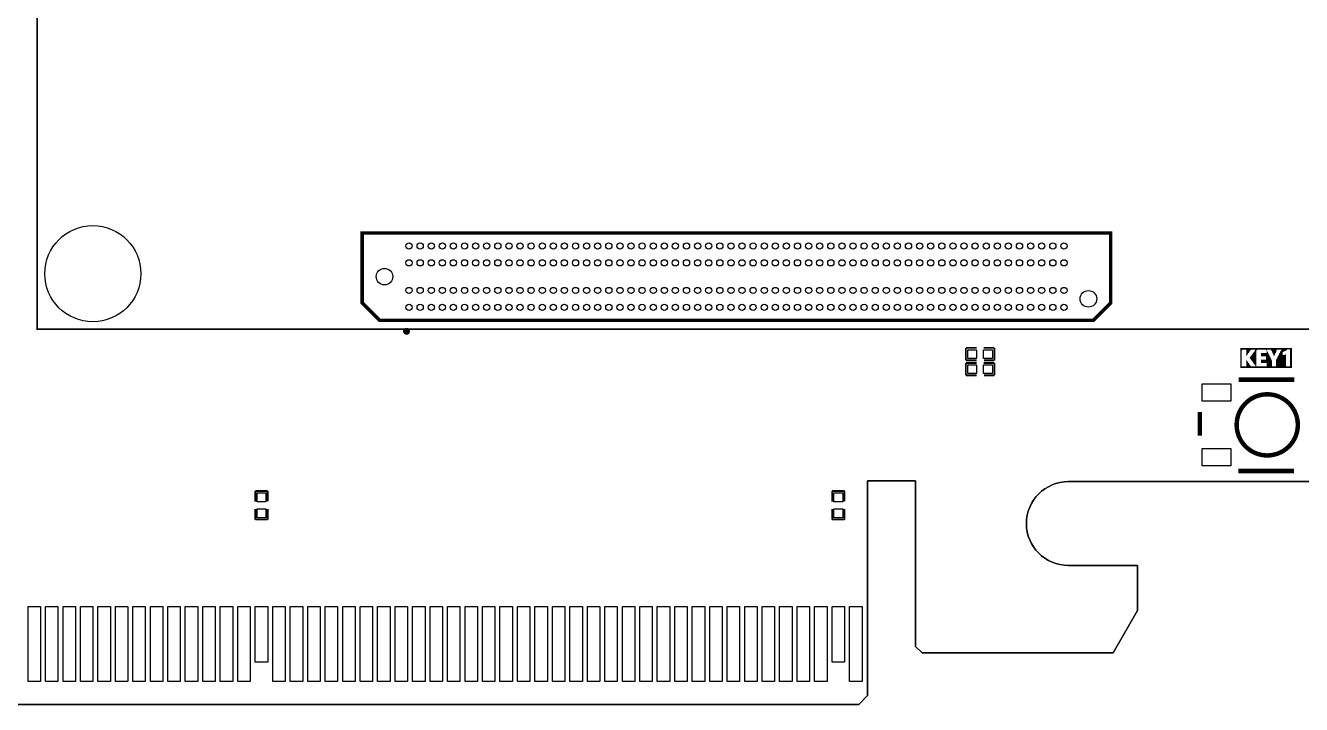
# Model space of a CAD drawing. Extents: x -92 to 136, y -31 to 80.
# Drawn here: x -10.6 to 62.4, y -31.3 to 7.5 of the extents above; entities that cross this region are included whole.
import ezdxf

# ---------------------------------------------------------------- set-up
doc = ezdxf.new("R2010")
doc.units = 0
for name, color, linetype in [('BG_OUTLINE', 254, 'CONTINUOUS'), ('BG_SILKSCREEN_TOP', 85, 'CONTINUOUS'), ('PG_SILKSCREEN_TOP', 85, 'CONTINUOUS'), ('PIN_TOP', 1, 'CONTINUOUS')]:
    doc.layers.add(name, color=color, linetype=linetype)

msp = doc.modelspace()

# ---------------------------------------------------------------- linework, layer by layer
at = {"layer": 'BG_OUTLINE'}
for points in [[(-33.16224, -31.3309), (37.0459, -31.3309), (37.5539, -30.8229), (37.5539, -18.53438), (40.2971, -18.53438), (40.2971, -28.00858), (40.66794, -28.37942), (51.6001, -28.37942), (52.9971, -25.9588), (52.9971, -23.37562), (49.0347, -23.37562, -0.999788), (49.0347, -18.5801), (98.22688, -18.5801), (130.23596, -18.5801), (134.0485, -18.5801), (134.0485, 79.8195), (130.23596, 79.8195), (98.22688, 79.8195), (-91.76512, 79.8195)], [(49.0347, -18.5801, 0.999788), (49.0347, -23.37562)]]:
    msp.add_lwpolyline(points, format="xyb", dxfattribs=at)
for points in [[(37.5539, -18.53438), (37.5539, -30.8229)], [(40.2971, -18.53438), (37.5539, -18.53438)], [(40.2971, -28.00858), (40.2971, -18.53438)], [(98.22688, -18.5801), (49.0347, -18.5801)], [(49.0347, -23.37562), (52.9971, -23.37562)], [(52.9971, -23.37562), (52.9971, -25.9588)], [(52.9971, -25.9588), (51.6001, -28.37942)], [(40.66794, -28.37942), (40.2971, -28.00858)], [(51.6001, -28.37942), (40.66794, -28.37942)], [(37.0459, -31.3309), (-33.16224, -31.3309)], [(37.5539, -30.8229), (37.0459, -31.3309)]]:
    msp.add_lwpolyline(points, dxfattribs=at)
at = {"layer": 'BG_SILKSCREEN_TOP'}
for points, const_width in [([(70.050406, 70.142354), (-9.949688, 70.142354), (-9.949688, -9.85774), (70.050406, -9.85774), (70.050406, 70.142354)], 0.100076), ([(58.87974, -10.9474), (61.82614, -10.9474)], 0.0254), ([(58.87974, -10.9728), (61.82614, -10.9728)], 0.0254), ([(58.87974, -10.9982), (61.82614, -10.9982)], 0.0254), ([(58.87974, -11.0236), (61.57214, -11.0236)], 0.0254), ([(58.87974, -11.049), (58.98134, -11.049)], 0.0254), ([(58.87974, -11.0744), (58.95594, -11.0744)], 0.0254), ([(58.87974, -11.0998), (58.95594, -11.0998)], 0.0254), ([(58.87974, -11.1252), (58.95594, -11.1252)], 0.0254), ([(58.87974, -11.1506), (58.95594, -11.1506)], 0.0254), ([(58.87974, -11.176), (58.95594, -11.176)], 0.0254), ([(58.87974, -11.2014), (58.95594, -11.2014)], 0.0254), ([(58.87974, -11.2268), (58.95594, -11.2268)], 0.0254), ([(58.87974, -11.2522), (58.95594, -11.2522)], 0.0254), ([(58.87974, -11.2776), (58.95594, -11.2776)], 0.0254), ([(58.87974, -11.303), (58.95594, -11.303)], 0.0254), ([(58.87974, -11.3284), (58.95594, -11.3284)], 0.0254), ([(58.87974, -11.3538), (58.95594, -11.3538)], 0.0254), ([(58.87974, -11.3792), (58.95594, -11.3792)], 0.0254), ([(58.87974, -11.4046), (58.95594, -11.4046)], 0.0254), ([(58.87974, -11.43), (58.95594, -11.43)], 0.0254), ([(58.87974, -11.4554), (58.95594, -11.4554)], 0.0254), ([(58.87974, -11.4808), (58.95594, -11.4808)], 0.0254), ([(58.87974, -11.5062), (58.95594, -11.5062)], 0.0254), ([(58.87974, -11.5316), (58.95594, -11.5316)], 0.0254), ([(58.87974, -11.557), (58.95594, -11.557)], 0.0254), ([(58.87974, -11.5824), (58.95594, -11.5824)], 0.0254), ([(58.87974, -11.6078), (58.95594, -11.6078)], 0.0254), ([(58.87974, -11.6332), (58.95594, -11.6332)], 0.0254), ([(58.87974, -11.6586), (58.95594, -11.6586)], 0.0254), ([(58.87974, -11.684), (58.95594, -11.684)], 0.0254), ([(59.20994, -11.049), (59.46394, -11.049)], 0.0254), ([(59.20994, -11.0744), (59.43854, -11.0744)], 0.0254), ([(59.20994, -11.0998), (59.41314, -11.0998)], 0.0254), ([(59.20994, -11.1252), (59.41314, -11.1252)], 0.0254), ([(59.20994, -11.1506), (59.38774, -11.1506)], 0.0254), ([(59.20994, -11.176), (59.36234, -11.176)], 0.0254), ([(59.20994, -11.2014), (59.36234, -11.2014)], 0.0254), ([(59.20994, -11.2268), (59.33694, -11.2268)], 0.0254), ([(59.20994, -11.2522), (59.31154, -11.2522)], 0.0254), ([(59.20994, -11.2776), (59.31154, -11.2776)], 0.0254), ([(59.20994, -11.303), (59.28614, -11.303)], 0.0254), ([(59.20994, -11.3284), (59.26074, -11.3284)], 0.0254), ([(59.20994, -11.3538), (59.26074, -11.3538)], 0.0254), ([(59.20994, -11.3792), (59.23534, -11.3792)], 0.0254), ([(59.20994, -11.6332), (59.23534, -11.6332)], 0.0254), ([(59.20994, -11.6586), (59.26074, -11.6586)], 0.0254), ([(59.20994, -11.684), (59.26074, -11.684)], 0.0254), ([(59.41314, -11.4808), (59.79414, -11.4808)], 0.0254), ([(59.41314, -11.5062), (59.79414, -11.5062)], 0.0254), ([(59.43854, -11.43), (59.79414, -11.43)], 0.0254), ([(59.43854, -11.4554), (59.79414, -11.4554)], 0.0254), ([(59.43854, -11.5316), (59.79414, -11.5316)], 0.0254), ([(59.43854, -11.557), (59.79414, -11.557)], 0.0254), ([(59.46394, -11.4046), (59.79414, -11.4046)], 0.0254), ([(59.46394, -11.5824), (59.79414, -11.5824)], 0.0254), ([(59.48934, -11.3792), (59.79414, -11.3792)], 0.0254), ([(59.48934, -11.6078), (59.79414, -11.6078)], 0.0254), ([(59.51474, -11.3284), (59.79414, -11.3284)], 0.0254), ([(59.51474, -11.3538), (59.79414, -11.3538)], 0.0254), ([(59.51474, -11.6332), (59.79414, -11.6332)], 0.0254), ([(59.51474, -11.6586), (59.79414, -11.6586)], 0.0254), ([(59.54014, -11.303), (59.79414, -11.303)], 0.0254), ([(59.54014, -11.684), (59.79414, -11.684)], 0.0254), ([(59.56554, -11.2776), (59.79414, -11.2776)], 0.0254), ([(59.59094, -11.2268), (59.79414, -11.2268)], 0.0254), ([(59.59094, -11.2522), (59.79414, -11.2522)], 0.0254), ([(59.61634, -11.2014), (59.79414, -11.2014)], 0.0254), ([(59.64174, -11.176), (59.79414, -11.176)], 0.0254), ([(59.66714, -11.1252), (59.79414, -11.1252)], 0.0254), ([(59.66714, -11.1506), (59.79414, -11.1506)], 0.0254), ([(59.69254, -11.0998), (59.79414, -11.0998)], 0.0254), ([(59.71794, -11.049), (59.81954, -11.049)], 0.0254), ([(59.71794, -11.0744), (59.79414, -11.0744)], 0.0254), ([(60.04814, -11.2268), (60.47994, -11.2268)], 0.0254), ([(60.04814, -11.2522), (60.47994, -11.2522)], 0.0254), ([(60.04814, -11.2776), (60.50534, -11.2776)], 0.0254), ([(60.04814, -11.303), (60.50534, -11.303)], 0.0254), ([(60.04814, -11.3284), (60.53074, -11.3284)], 0.0254), ([(60.04814, -11.3538), (60.53074, -11.3538)], 0.0254), ([(60.04814, -11.3792), (60.55614, -11.3792)], 0.0254), ([(60.04814, -11.4046), (60.55614, -11.4046)], 0.0254), ([(60.04814, -11.6078), (60.65774, -11.6078)], 0.0254), ([(60.04814, -11.6332), (60.65774, -11.6332)], 0.0254), ([(60.04814, -11.6586), (60.68314, -11.6586)], 0.0254), ([(60.04814, -11.684), (60.68314, -11.684)], 0.0254), ([(60.35294, -11.049), (60.37834, -11.049)], 0.0254), ([(60.35294, -11.43), (60.58154, -11.43)], 0.0254), ([(60.35294, -11.4554), (60.58154, -11.4554)], 0.0254), ([(60.35294, -11.4808), (60.60694, -11.4808)], 0.0254), ([(60.35294, -11.5062), (60.60694, -11.5062)], 0.0254), ([(60.35294, -11.5316), (60.63234, -11.5316)], 0.0254), ([(60.35294, -11.557), (60.63234, -11.557)], 0.0254), ([(60.35294, -11.5824), (60.65774, -11.5824)], 0.0254), ([(60.37834, -11.0744), (60.40374, -11.0744)], 0.0254), ([(60.37834, -11.0998), (60.40374, -11.0998)], 0.0254), ([(60.37834, -11.1252), (60.42914, -11.1252)], 0.0254), ([(60.37834, -11.1506), (60.42914, -11.1506)], 0.0254), ([(60.37834, -11.176), (60.45454, -11.176)], 0.0254), ([(60.37834, -11.2014), (60.45454, -11.2014)], 0.0254), ([(60.63234, -11.049), (60.96254, -11.049)], 0.0254), ([(60.65774, -11.0744), (60.96254, -11.0744)], 0.0254), ([(60.65774, -11.0998), (60.93714, -11.0998)], 0.0254), ([(60.68314, -11.1252), (60.93714, -11.1252)], 0.0254), ([(60.68314, -11.1506), (60.93714, -11.1506)], 0.0254), ([(60.70854, -11.176), (60.91174, -11.176)], 0.0254), ([(60.70854, -11.2014), (60.91174, -11.2014)], 0.0254), ([(60.73394, -11.2268), (60.88634, -11.2268)], 0.0254), ([(60.73394, -11.2522), (60.88634, -11.2522)], 0.0254), ([(60.75934, -11.2776), (60.86094, -11.2776)], 0.0254), ([(60.75934, -11.303), (60.86094, -11.303)], 0.0254), ([(60.75934, -11.3284), (60.83554, -11.3284)], 0.0254), ([(60.78474, -11.3538), (60.83554, -11.3538)], 0.0254), ([(60.78474, -11.3792), (60.81014, -11.3792)], 0.0254), ([(60.91174, -11.6332), (61.49594, -11.6332)], 0.0254), ([(60.91174, -11.6586), (61.49594, -11.6586)], 0.0254), ([(60.91174, -11.684), (61.49594, -11.684)], 0.0254), ([(60.93714, -11.5824), (61.49594, -11.5824)], 0.0254), ([(60.93714, -11.6078), (61.49594, -11.6078)], 0.0254), ([(60.96254, -11.5316), (61.49594, -11.5316)], 0.0254), ([(60.96254, -11.557), (61.49594, -11.557)], 0.0254), ([(60.98794, -11.4808), (61.49594, -11.4808)], 0.0254), ([(60.98794, -11.5062), (61.49594, -11.5062)], 0.0254), ([(61.01334, -11.43), (61.49594, -11.43)], 0.0254), ([(61.01334, -11.4554), (61.49594, -11.4554)], 0.0254), ([(61.03874, -11.3792), (61.49594, -11.3792)], 0.0254), ([(61.03874, -11.4046), (61.49594, -11.4046)], 0.0254), ([(61.06414, -11.3284), (61.29274, -11.3284)], 0.0254), ([(61.06414, -11.3538), (61.49594, -11.3538)], 0.0254), ([(61.08954, -11.2776), (61.29274, -11.2776)], 0.0254), ([(61.08954, -11.303), (61.29274, -11.303)], 0.0254), ([(61.11494, -11.2268), (61.29274, -11.2268)], 0.0254), ([(61.11494, -11.2522), (61.29274, -11.2522)], 0.0254), ([(61.14034, -11.176), (61.29274, -11.176)], 0.0254), ([(61.14034, -11.2014), (61.29274, -11.2014)], 0.0254), ([(61.16574, -11.1252), (61.39434, -11.1252)], 0.0254), ([(61.16574, -11.1506), (61.34354, -11.1506)], 0.0254), ([(61.19114, -11.0998), (61.44514, -11.0998)], 0.0254), ([(61.21654, -11.049), (61.54674, -11.049)], 0.0254), ([(61.21654, -11.0744), (61.49594, -11.0744)], 0.0254), ([(61.39434, -11.3284), (61.49594, -11.3284)], 0.0254), ([(61.44514, -11.303), (61.49594, -11.303)], 0.0254), ([(61.69914, -11.0236), (61.82614, -11.0236)], 0.0254), ([(61.72454, -11.049), (61.82614, -11.049)], 0.0254), ([(61.72454, -11.0744), (61.82614, -11.0744)], 0.0254), ([(61.72454, -11.0998), (61.82614, -11.0998)], 0.0254), ([(61.72454, -11.1252), (61.82614, -11.1252)], 0.0254), ([(61.72454, -11.1506), (61.82614, -11.1506)], 0.0254), ([(61.72454, -11.176), (61.82614, -11.176)], 0.0254), ([(61.72454, -11.2014), (61.82614, -11.2014)], 0.0254), ([(61.72454, -11.2268), (61.82614, -11.2268)], 0.0254), ([(61.72454, -11.2522), (61.82614, -11.2522)], 0.0254), ([(61.72454, -11.2776), (61.82614, -11.2776)], 0.0254), ([(61.72454, -11.303), (61.82614, -11.303)], 0.0254), ([(61.72454, -11.3284), (61.82614, -11.3284)], 0.0254), ([(61.72454, -11.3538), (61.82614, -11.3538)], 0.0254), ([(61.72454, -11.3792), (61.82614, -11.3792)], 0.0254), ([(61.72454, -11.4046), (61.82614, -11.4046)], 0.0254), ([(61.72454, -11.43), (61.82614, -11.43)], 0.0254), ([(61.72454, -11.4554), (61.82614, -11.4554)], 0.0254), ([(61.72454, -11.4808), (61.82614, -11.4808)], 0.0254), ([(61.72454, -11.5062), (61.82614, -11.5062)], 0.0254), ([(61.72454, -11.5316), (61.82614, -11.5316)], 0.0254), ([(61.72454, -11.557), (61.82614, -11.557)], 0.0254), ([(61.72454, -11.5824), (61.82614, -11.5824)], 0.0254), ([(61.72454, -11.6078), (61.82614, -11.6078)], 0.0254), ([(61.72454, -11.6332), (61.82614, -11.6332)], 0.0254), ([(61.72454, -11.6586), (61.82614, -11.6586)], 0.0254), ([(61.72454, -11.684), (61.82614, -11.684)], 0.0254), ([(58.87974, -11.7094), (58.95594, -11.7094)], 0.0254), ([(58.87974, -11.7348), (58.95594, -11.7348)], 0.0254), ([(58.87974, -11.7602), (58.95594, -11.7602)], 0.0254), ([(58.87974, -11.7856), (58.95594, -11.7856)], 0.0254), ([(58.87974, -11.811), (58.95594, -11.811)], 0.0254), ([(58.87974, -11.8364), (58.95594, -11.8364)], 0.0254), ([(58.87974, -11.8618), (58.95594, -11.8618)], 0.0254), ([(58.87974, -11.8872), (58.95594, -11.8872)], 0.0254), ([(58.87974, -11.9126), (58.95594, -11.9126)], 0.0254), ([(58.87974, -11.938), (58.95594, -11.938)], 0.0254), ([(58.87974, -11.9634), (58.95594, -11.9634)], 0.0254), ([(58.87974, -11.9888), (61.82614, -11.9888)], 0.0254), ([(58.87974, -12.0142), (61.82614, -12.0142)], 0.0254), ([(58.87974, -12.0396), (61.82614, -12.0396)], 0.0254), ([(58.87974, -12.065), (61.82614, -12.065)], 0.0254), ([(59.20994, -11.7094), (59.28614, -11.7094)], 0.0254), ([(59.20994, -11.7348), (59.31154, -11.7348)], 0.0254), ([(59.20994, -11.7602), (59.31154, -11.7602)], 0.0254), ([(59.20994, -11.7856), (59.33694, -11.7856)], 0.0254), ([(59.20994, -11.811), (59.36234, -11.811)], 0.0254), ([(59.20994, -11.8364), (59.36234, -11.8364)], 0.0254), ([(59.20994, -11.8618), (59.38774, -11.8618)], 0.0254), ([(59.20994, -11.8872), (59.41314, -11.8872)], 0.0254), ([(59.20994, -11.9126), (59.43854, -11.9126)], 0.0254), ([(59.20994, -11.938), (59.43854, -11.938)], 0.0254), ([(59.20994, -11.9634), (59.46394, -11.9634)], 0.0254), ([(59.56554, -11.7094), (59.79414, -11.7094)], 0.0254), ([(59.59094, -11.7348), (59.79414, -11.7348)], 0.0254), ([(59.59094, -11.7602), (59.79414, -11.7602)], 0.0254), ([(59.61634, -11.7856), (59.79414, -11.7856)], 0.0254), ([(59.64174, -11.811), (59.79414, -11.811)], 0.0254), ([(59.64174, -11.8364), (59.79414, -11.8364)], 0.0254), ([(59.66714, -11.8618), (59.79414, -11.8618)], 0.0254), ([(59.69254, -11.8872), (59.79414, -11.8872)], 0.0254), ([(59.71794, -11.9126), (59.79414, -11.9126)], 0.0254), ([(59.71794, -11.938), (59.79414, -11.938)], 0.0254), ([(59.74334, -11.9634), (59.79414, -11.9634)], 0.0254), ([(60.04814, -11.7094), (60.68314, -11.7094)], 0.0254), ([(60.04814, -11.7348), (60.68314, -11.7348)], 0.0254), ([(60.04814, -11.7602), (60.68314, -11.7602)], 0.0254), ([(60.04814, -11.7856), (60.68314, -11.7856)], 0.0254), ([(60.37834, -11.811), (60.68314, -11.811)], 0.0254), ([(60.37834, -11.8364), (60.68314, -11.8364)], 0.0254), ([(60.37834, -11.8618), (60.68314, -11.8618)], 0.0254), ([(60.37834, -11.8872), (60.68314, -11.8872)], 0.0254), ([(60.37834, -11.9126), (60.68314, -11.9126)], 0.0254), ([(60.37834, -11.938), (60.68314, -11.938)], 0.0254), ([(60.37834, -11.9634), (60.68314, -11.9634)], 0.0254), ([(60.91174, -11.7094), (61.49594, -11.7094)], 0.0254), ([(60.91174, -11.7348), (61.49594, -11.7348)], 0.0254), ([(60.91174, -11.7602), (61.49594, -11.7602)], 0.0254), ([(60.91174, -11.7856), (61.49594, -11.7856)], 0.0254), ([(60.91174, -11.811), (61.49594, -11.811)], 0.0254), ([(60.91174, -11.8364), (61.49594, -11.8364)], 0.0254), ([(60.91174, -11.8618), (61.49594, -11.8618)], 0.0254), ([(60.91174, -11.8872), (61.49594, -11.8872)], 0.0254), ([(60.91174, -11.9126), (61.49594, -11.9126)], 0.0254), ([(60.91174, -11.938), (61.49594, -11.938)], 0.0254), ([(60.91174, -11.9634), (61.49594, -11.9634)], 0.0254), ([(61.72454, -11.7094), (61.82614, -11.7094)], 0.0254), ([(61.72454, -11.7348), (61.82614, -11.7348)], 0.0254), ([(61.72454, -11.7602), (61.82614, -11.7602)], 0.0254), ([(61.72454, -11.7856), (61.82614, -11.7856)], 0.0254), ([(61.72454, -11.811), (61.82614, -11.811)], 0.0254), ([(61.72454, -11.8364), (61.82614, -11.8364)], 0.0254), ([(61.72454, -11.8618), (61.82614, -11.8618)], 0.0254), ([(61.72454, -11.8872), (61.82614, -11.8872)], 0.0254), ([(61.72454, -11.9126), (61.82614, -11.9126)], 0.0254), ([(61.72454, -11.938), (61.82614, -11.938)], 0.0254), ([(61.72454, -11.9634), (61.82614, -11.9634)], 0.0254)]:
    msp.add_lwpolyline(points, dxfattribs=dict(at, const_width=const_width))
at = {"layer": 'PG_SILKSCREEN_TOP'}
for points, const_width in [([(51.460146, -4.350512), (51.460146, -8.351012), (50.459386, -9.349232), (9.641586, -9.349232), (8.640826, -8.351012), (8.640826, -4.350512), (51.460146, -4.350512)], 0.20066), ([(43.17238, -10.92708), (43.17238, -11.63828)], 0.1016), ([(43.17238, -10.92708), (43.78198, -10.92708)], 0.1016), ([(44.19092, -10.92708), (44.80052, -10.92708)], 0.1016), ([(44.8056, -10.92708), (44.8056, -11.63828)], 0.1016), ([(43.17238, -11.63828), (43.78198, -11.63828)], 0.1016), ([(44.80052, -11.63828), (44.21632, -11.63828)], 0.1016), ([(43.17238, -11.78814), (43.17238, -12.49934)], 0.1016), ([(43.17238, -11.78814), (43.78198, -11.78814)], 0.1016), ([(44.19092, -11.78814), (44.80052, -11.78814)], 0.1016), ([(44.8056, -11.78814), (44.8056, -12.49934)], 0.1016), ([(43.17238, -12.49934), (43.78198, -12.49934)], 0.1016), ([(44.80052, -12.49934), (44.21632, -12.49934)], 0.1016), ([(58.7883, -12.74318), (61.9633, -12.74318)], 0.254), ([(56.56072, -14.59484), (56.56072, -15.94104)], 0.254), ([(58.7629, -17.97304), (61.9379, -17.97304)], 0.254), ([(2.52222, -19.1135), (3.23342, -19.1135)], 0.1016), ([(2.52222, -19.72818), (2.52222, -19.11858)], 0.1016), ([(3.23342, -19.11858), (3.23342, -19.70278)], 0.1016), ([(35.5219, -19.1135), (36.2331, -19.1135)], 0.1016), ([(35.5219, -19.72818), (35.5219, -19.11858)], 0.1016), ([(36.2331, -19.11858), (36.2331, -19.70278)], 0.1016), ([(2.52222, -20.74672), (2.52222, -20.13712)], 0.1016), ([(3.23342, -20.74672), (3.23342, -20.13712)], 0.1016), ([(35.5219, -20.74672), (35.5219, -20.13712)], 0.1016), ([(36.2331, -20.74672), (36.2331, -20.13712)], 0.1016), ([(2.52222, -20.74672), (3.23342, -20.74672)], 0.1016), ([(35.5219, -20.74672), (36.2331, -20.74672)], 0.1016)]:
    msp.add_lwpolyline(points, dxfattribs=dict(at, const_width=const_width))
for points, const_width in [([(11.274298, -9.976866, 0.999939), (11.076686, -9.976866, 1.000061), (11.274298, -9.976866)], 0.20066), ([(62.16396, -15.330424, 1), (58.663332, -15.330424, 1), (62.16396, -15.330424)], 0.254)]:
    msp.add_lwpolyline(points, format="xyb", dxfattribs=dict(at, const_width=const_width))
at = {"layer": 'PIN_TOP'}
for points in [[(43.27652, -11.53668), (43.27652, -11.02868), (43.78452, -11.02868), (43.78452, -11.53668)], [(44.19092, -11.53668), (44.19092, -11.02868), (44.69892, -11.02868), (44.69892, -11.53668)], [(43.27652, -12.39774), (43.27652, -11.88974), (43.78452, -11.88974), (43.78452, -12.39774)], [(44.19092, -12.39774), (44.19092, -11.88974), (44.69892, -11.88974), (44.69892, -12.39774)], [(56.70042, -13.9827), (56.70042, -12.98194), (58.32602, -12.98194), (58.32602, -13.9827)], [(56.70042, -17.68094), (56.70042, -16.68018), (58.32602, -16.68018), (58.32602, -17.68094)], [(3.13182, -19.72818), (2.62382, -19.72818), (2.62382, -19.22018), (3.13182, -19.22018)], [(36.1315, -19.72818), (35.6235, -19.72818), (35.6235, -19.22018), (36.1315, -19.22018)], [(3.13182, -20.64258), (2.62382, -20.64258), (2.62382, -20.13458), (3.13182, -20.13458)], [(36.1315, -20.64258), (35.6235, -20.64258), (35.6235, -20.13458), (36.1315, -20.13458)], [(-10.479024, -30.0101), (-10.479024, -25.7175), (-9.767824, -25.7175), (-9.767824, -30.0101)], [(-9.478264, -30.0101), (-9.478264, -25.7175), (-8.767064, -25.7175), (-8.767064, -30.0101)], [(-8.477504, -30.0101), (-8.477504, -25.7175), (-7.766304, -25.7175), (-7.766304, -30.0101)], [(-7.479284, -30.0101), (-7.479284, -25.7175), (-6.768084, -25.7175), (-6.768084, -30.0101)], [(-6.478524, -30.0101), (-6.478524, -25.7175), (-5.767324, -25.7175), (-5.767324, -30.0101)], [(-5.477764, -30.0101), (-5.477764, -25.7175), (-4.766564, -25.7175), (-4.766564, -30.0101)], [(-4.479544, -30.0101), (-4.479544, -25.7175), (-3.768344, -25.7175), (-3.768344, -30.0101)], [(-3.478784, -30.0101), (-3.478784, -25.7175), (-2.767584, -25.7175), (-2.767584, -30.0101)], [(-2.478024, -30.0101), (-2.478024, -25.7175), (-1.766824, -25.7175), (-1.766824, -30.0101)], [(-1.479804, -30.0101), (-1.479804, -25.7175), (-0.768604, -25.7175), (-0.768604, -30.0101)], [(-0.479044, -30.0101), (-0.479044, -25.7175), (0.232156, -25.7175), (0.232156, -30.0101)], [(0.521716, -30.0101), (0.521716, -25.7175), (1.232916, -25.7175), (1.232916, -30.0101)], [(1.522476, -30.0101), (1.522476, -25.7175), (2.233676, -25.7175), (2.233676, -30.0101)], [(2.520696, -28.9179), (2.520696, -25.7175), (3.231896, -25.7175), (3.231896, -28.9179)], [(3.521456, -30.0101), (3.521456, -25.7175), (4.232656, -25.7175), (4.232656, -30.0101)], [(4.522216, -30.0101), (4.522216, -25.7175), (5.233416, -25.7175), (5.233416, -30.0101)], [(5.520436, -30.0101), (5.520436, -25.7175), (6.231636, -25.7175), (6.231636, -30.0101)], [(6.521196, -30.0101), (6.521196, -25.7175), (7.232396, -25.7175), (7.232396, -30.0101)], [(7.521956, -30.0101), (7.521956, -25.7175), (8.233156, -25.7175), (8.233156, -30.0101)], [(8.522716, -30.0101), (8.522716, -25.7175), (9.233916, -25.7175), (9.233916, -30.0101)], [(9.520936, -30.0101), (9.520936, -25.7175), (10.232136, -25.7175), (10.232136, -30.0101)], [(10.521696, -30.0101), (10.521696, -25.7175), (11.232896, -25.7175), (11.232896, -30.0101)], [(11.522456, -30.0101), (11.522456, -25.7175), (12.233656, -25.7175), (12.233656, -30.0101)], [(12.520676, -30.0101), (12.520676, -25.7175), (13.231876, -25.7175), (13.231876, -30.0101)], [(13.521436, -30.0101), (13.521436, -25.7175), (14.232636, -25.7175), (14.232636, -30.0101)], [(14.522196, -30.0101), (14.522196, -25.7175), (15.233396, -25.7175), (15.233396, -30.0101)], [(15.520416, -30.0101), (15.520416, -25.7175), (16.231616, -25.7175), (16.231616, -30.0101)], [(16.521176, -30.0101), (16.521176, -25.7175), (17.232376, -25.7175), (17.232376, -30.0101)], [(17.521936, -30.0101), (17.521936, -25.7175), (18.233136, -25.7175), (18.233136, -30.0101)], [(18.520156, -30.0101), (18.520156, -25.7175), (19.231356, -25.7175), (19.231356, -30.0101)], [(19.520916, -30.0101), (19.520916, -25.7175), (20.232116, -25.7175), (20.232116, -30.0101)], [(20.521676, -30.0101), (20.521676, -25.7175), (21.232876, -25.7175), (21.232876, -30.0101)], [(21.522436, -30.0101), (21.522436, -25.7175), (22.233636, -25.7175), (22.233636, -30.0101)], [(22.520656, -30.0101), (22.520656, -25.7175), (23.231856, -25.7175), (23.231856, -30.0101)], [(23.521416, -30.0101), (23.521416, -25.7175), (24.232616, -25.7175), (24.232616, -30.0101)], [(24.522176, -30.0101), (24.522176, -25.7175), (25.233376, -25.7175), (25.233376, -30.0101)], [(25.520396, -30.0101), (25.520396, -25.7175), (26.231596, -25.7175), (26.231596, -30.0101)], [(26.521156, -30.0101), (26.521156, -25.7175), (27.232356, -25.7175), (27.232356, -30.0101)], [(27.521916, -30.0101), (27.521916, -25.7175), (28.233116, -25.7175), (28.233116, -30.0101)], [(28.522676, -30.0101), (28.522676, -25.7175), (29.233876, -25.7175), (29.233876, -30.0101)], [(29.520896, -30.0101), (29.520896, -25.7175), (30.232096, -25.7175), (30.232096, -30.0101)], [(30.521656, -30.0101), (30.521656, -25.7175), (31.232856, -25.7175), (31.232856, -30.0101)], [(31.522416, -30.0101), (31.522416, -25.7175), (32.233616, -25.7175), (32.233616, -30.0101)], [(32.520636, -30.0101), (32.520636, -25.7175), (33.231836, -25.7175), (33.231836, -30.0101)], [(33.521396, -30.0101), (33.521396, -25.7175), (34.232596, -25.7175), (34.232596, -30.0101)], [(34.522156, -30.0101), (34.522156, -25.7175), (35.233356, -25.7175), (35.233356, -30.0101)], [(35.520376, -28.9179), (35.520376, -25.7175), (36.231576, -25.7175), (36.231576, -28.9179)], [(36.521136, -30.0101), (36.521136, -25.7175), (37.232336, -25.7175), (37.232336, -30.0101)]]:
    msp.add_lwpolyline(points, close=True, dxfattribs=at)
for centre, radius in [((-6.772148, -6.6802), 2.750058), ((11.317986, -5.099812), 0.1778), ((11.952986, -5.099812), 0.1778), ((12.587986, -5.099812), 0.1778), ((13.222986, -5.099812), 0.1778), ((13.857986, -5.099812), 0.1778), ((14.492986, -5.099812), 0.1778), ((15.127986, -5.099812), 0.1778), ((15.762986, -5.099812), 0.1778), ((16.397986, -5.099812), 0.1778), ((17.032986, -5.099812), 0.1778), ((17.667986, -5.099812), 0.1778), ((18.302986, -5.099812), 0.1778), ((18.937986, -5.099812), 0.1778), ((19.572986, -5.099812), 0.1778), ((20.207986, -5.099812), 0.1778), ((20.842986, -5.099812), 0.1778), ((21.477986, -5.099812), 0.1778), ((22.112986, -5.099812), 0.1778), ((22.747986, -5.099812), 0.1778), ((23.382986, -5.099812), 0.1778), ((24.017986, -5.099812), 0.1778), ((24.652986, -5.099812), 0.1778), ((25.287986, -5.099812), 0.1778), ((25.922986, -5.099812), 0.1778), ((26.557986, -5.099812), 0.1778), ((27.192986, -5.099812), 0.1778), ((27.827986, -5.099812), 0.1778), ((28.462986, -5.099812), 0.1778), ((29.097986, -5.099812), 0.1778), ((29.732986, -5.099812), 0.1778), ((30.367986, -5.099812), 0.1778), ((31.002986, -5.099812), 0.1778), ((31.637986, -5.099812), 0.1778), ((32.272986, -5.099812), 0.1778), ((32.907986, -5.099812), 0.1778), ((33.542986, -5.099812), 0.1778), ((34.177986, -5.099812), 0.1778), ((34.812986, -5.099812), 0.1778), ((35.447986, -5.099812), 0.1778), ((36.082986, -5.099812), 0.1778), ((36.717986, -5.099812), 0.1778), ((37.352986, -5.099812), 0.1778), ((37.987986, -5.099812), 0.1778), ((38.622986, -5.099812), 0.1778), ((39.257986, -5.099812), 0.1778), ((39.892986, -5.099812), 0.1778), ((40.527986, -5.099812), 0.1778), ((41.162986, -5.099812), 0.1778), ((41.797986, -5.099812), 0.1778), ((42.432986, -5.099812), 0.1778), ((43.067986, -5.099812), 0.1778), ((43.702986, -5.099812), 0.1778), ((44.337986, -5.099812), 0.1778), ((44.972986, -5.099812), 0.1778), ((45.607986, -5.099812), 0.1778), ((46.242986, -5.099812), 0.1778), ((46.877986, -5.099812), 0.1778), ((47.512986, -5.099812), 0.1778), ((48.147986, -5.099812), 0.1778), ((48.782986, -5.099812), 0.1778), ((9.915906, -6.849872), 0.47498), ((11.317986, -6.059932), 0.1778), ((11.952986, -6.059932), 0.1778), ((12.587986, -6.059932), 0.1778), ((13.222986, -6.059932), 0.1778), ((13.857986, -6.059932), 0.1778), ((14.492986, -6.059932), 0.1778), ((15.127986, -6.059932), 0.1778), ((15.762986, -6.059932), 0.1778), ((16.397986, -6.059932), 0.1778), ((17.032986, -6.059932), 0.1778), ((17.667986, -6.059932), 0.1778), ((18.302986, -6.059932), 0.1778), ((18.937986, -6.059932), 0.1778), ((19.572986, -6.059932), 0.1778), ((20.207986, -6.059932), 0.1778), ((20.842986, -6.059932), 0.1778), ((21.477986, -6.059932), 0.1778), ((22.112986, -6.059932), 0.1778), ((22.747986, -6.059932), 0.1778), ((23.382986, -6.059932), 0.1778), ((24.017986, -6.059932), 0.1778), ((24.652986, -6.059932), 0.1778), ((25.287986, -6.059932), 0.1778), ((25.922986, -6.059932), 0.1778), ((26.557986, -6.059932), 0.1778), ((27.192986, -6.059932), 0.1778), ((27.827986, -6.059932), 0.1778), ((28.462986, -6.059932), 0.1778), ((29.097986, -6.059932), 0.1778), ((29.732986, -6.059932), 0.1778), ((30.367986, -6.059932), 0.1778), ((31.002986, -6.059932), 0.1778), ((31.637986, -6.059932), 0.1778), ((32.272986, -6.059932), 0.1778), ((32.907986, -6.059932), 0.1778), ((33.542986, -6.059932), 0.1778), ((34.177986, -6.059932), 0.1778), ((34.812986, -6.059932), 0.1778), ((35.447986, -6.059932), 0.1778), ((36.082986, -6.059932), 0.1778), ((36.717986, -6.059932), 0.1778), ((37.352986, -6.059932), 0.1778), ((37.987986, -6.059932), 0.1778), ((38.622986, -6.059932), 0.1778), ((39.257986, -6.059932), 0.1778), ((39.892986, -6.059932), 0.1778), ((40.527986, -6.059932), 0.1778), ((41.162986, -6.059932), 0.1778), ((41.797986, -6.059932), 0.1778), ((42.432986, -6.059932), 0.1778), ((43.067986, -6.059932), 0.1778), ((43.702986, -6.059932), 0.1778), ((44.337986, -6.059932), 0.1778), ((44.972986, -6.059932), 0.1778), ((45.607986, -6.059932), 0.1778), ((46.242986, -6.059932), 0.1778), ((46.877986, -6.059932), 0.1778), ((47.512986, -6.059932), 0.1778), ((48.147986, -6.059932), 0.1778), ((48.782986, -6.059932), 0.1778), ((11.317986, -7.639812), 0.1778), ((11.952986, -7.639812), 0.1778), ((12.587986, -7.639812), 0.1778), ((13.222986, -7.639812), 0.1778), ((13.857986, -7.639812), 0.1778), ((14.492986, -7.639812), 0.1778), ((15.127986, -7.639812), 0.1778), ((15.762986, -7.639812), 0.1778), ((16.397986, -7.639812), 0.1778), ((17.032986, -7.639812), 0.1778), ((17.667986, -7.639812), 0.1778), ((18.302986, -7.639812), 0.1778), ((18.937986, -7.639812), 0.1778), ((19.572986, -7.639812), 0.1778), ((20.207986, -7.639812), 0.1778), ((20.842986, -7.639812), 0.1778), ((21.477986, -7.639812), 0.1778), ((22.112986, -7.639812), 0.1778), ((22.747986, -7.639812), 0.1778), ((23.382986, -7.639812), 0.1778), ((24.017986, -7.639812), 0.1778), ((24.652986, -7.639812), 0.1778), ((25.287986, -7.639812), 0.1778), ((25.922986, -7.639812), 0.1778), ((26.557986, -7.639812), 0.1778), ((27.192986, -7.639812), 0.1778), ((27.827986, -7.639812), 0.1778), ((28.462986, -7.639812), 0.1778), ((29.097986, -7.639812), 0.1778), ((29.732986, -7.639812), 0.1778), ((30.367986, -7.639812), 0.1778), ((31.002986, -7.639812), 0.1778), ((31.637986, -7.639812), 0.1778), ((32.272986, -7.639812), 0.1778), ((32.907986, -7.639812), 0.1778), ((33.542986, -7.639812), 0.1778), ((34.177986, -7.639812), 0.1778), ((34.812986, -7.639812), 0.1778), ((35.447986, -7.639812), 0.1778), ((36.082986, -7.639812), 0.1778), ((36.717986, -7.639812), 0.1778), ((37.352986, -7.639812), 0.1778), ((37.987986, -7.639812), 0.1778), ((38.622986, -7.639812), 0.1778), ((39.257986, -7.639812), 0.1778), ((39.892986, -7.639812), 0.1778), ((40.527986, -7.639812), 0.1778), ((41.162986, -7.639812), 0.1778), ((41.797986, -7.639812), 0.1778), ((42.432986, -7.639812), 0.1778), ((43.067986, -7.639812), 0.1778), ((43.702986, -7.639812), 0.1778), ((44.337986, -7.639812), 0.1778), ((44.972986, -7.639812), 0.1778), ((45.607986, -7.639812), 0.1778), ((46.242986, -7.639812), 0.1778), ((46.877986, -7.639812), 0.1778), ((47.512986, -7.639812), 0.1778), ((48.147986, -7.639812), 0.1778), ((48.782986, -7.639812), 0.1778), ((50.185066, -8.119872), 0.47498), ((11.317986, -8.599932), 0.1778), ((11.952986, -8.599932), 0.1778), ((12.587986, -8.599932), 0.1778), ((13.222986, -8.599932), 0.1778), ((13.857986, -8.599932), 0.1778), ((14.492986, -8.599932), 0.1778), ((15.127986, -8.599932), 0.1778), ((15.762986, -8.599932), 0.1778), ((16.397986, -8.599932), 0.1778), ((17.032986, -8.599932), 0.1778), ((17.667986, -8.599932), 0.1778), ((18.302986, -8.599932), 0.1778), ((18.937986, -8.599932), 0.1778), ((19.572986, -8.599932), 0.1778), ((20.207986, -8.599932), 0.1778), ((20.842986, -8.599932), 0.1778), ((21.477986, -8.599932), 0.1778), ((22.112986, -8.599932), 0.1778), ((22.747986, -8.599932), 0.1778), ((23.382986, -8.599932), 0.1778), ((24.017986, -8.599932), 0.1778), ((24.652986, -8.599932), 0.1778), ((25.287986, -8.599932), 0.1778), ((25.922986, -8.599932), 0.1778), ((26.557986, -8.599932), 0.1778), ((27.192986, -8.599932), 0.1778), ((27.827986, -8.599932), 0.1778), ((28.462986, -8.599932), 0.1778), ((29.097986, -8.599932), 0.1778), ((29.732986, -8.599932), 0.1778), ((30.367986, -8.599932), 0.1778), ((31.002986, -8.599932), 0.1778), ((31.637986, -8.599932), 0.1778), ((32.272986, -8.599932), 0.1778), ((32.907986, -8.599932), 0.1778), ((33.542986, -8.599932), 0.1778), ((34.177986, -8.599932), 0.1778), ((34.812986, -8.599932), 0.1778), ((35.447986, -8.599932), 0.1778), ((36.082986, -8.599932), 0.1778), ((36.717986, -8.599932), 0.1778), ((37.352986, -8.599932), 0.1778), ((37.987986, -8.599932), 0.1778), ((38.622986, -8.599932), 0.1778), ((39.257986, -8.599932), 0.1778), ((39.892986, -8.599932), 0.1778), ((40.527986, -8.599932), 0.1778), ((41.162986, -8.599932), 0.1778), ((41.797986, -8.599932), 0.1778), ((42.432986, -8.599932), 0.1778), ((43.067986, -8.599932), 0.1778), ((43.702986, -8.599932), 0.1778), ((44.337986, -8.599932), 0.1778), ((44.972986, -8.599932), 0.1778), ((45.607986, -8.599932), 0.1778), ((46.242986, -8.599932), 0.1778), ((46.877986, -8.599932), 0.1778), ((47.512986, -8.599932), 0.1778), ((48.147986, -8.599932), 0.1778), ((48.782986, -8.599932), 0.1778)]:
    msp.add_circle(centre, radius, dxfattribs=at)

doc.saveas('drawing.dxf')
